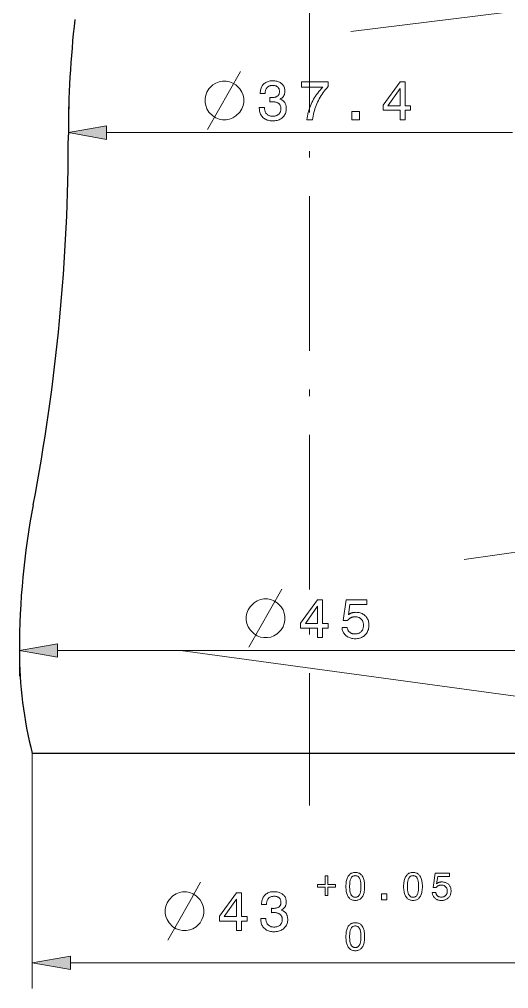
# Model space of a CAD drawing. Extents: x 0 to 297, y 0 to 529.
# Drawn here: x 131.3 to 169.3, y 122 to 197.2 of the extents above; entities that cross this region are included whole.
import ezdxf

# ---------------------------------------------------------------- set-up
doc = ezdxf.new("R2010")
doc.units = 0
doc.linetypes.add('DASHDOT', pattern=[18.5, 12, -3, 0.5, -3])

msp = doc.modelspace()

# ---------------------------------------------------------------- linework, layer by layer
at = {"color": 7, "linetype": 'DASHDOT', "lineweight": 13}
msp.add_line((153.811, 368.463), (153.811, 136.208), dxfattribs=at)
at = {"color": 7, "lineweight": 13, "ltscale": 0.30114}
msp.add_line((168.97, 197.727), (157.016, 196.242), dxfattribs=at)
at = {"color": 7, "lineweight": 13, "ltscale": 0.054256}
msp.add_line((135.111, 188.23), (135.111, 190.401), dxfattribs=at)
at = {"color": 7, "lineweight": 13}
for p, q in [((138.066, 188.401), (169.557, 188.401)), ((134.266, 148.224), (173.357, 148.224)), ((143.811, 148.23), (176.012, 143.831)), ((135.266, 123.996), (172.357, 123.996))]:
    msp.add_line(p, q, dxfattribs=at)
at = {"color": 7, "lineweight": 13, "ltscale": 0.25}
msp.add_line((165.81, 155.29), (175.71, 156.702), dxfattribs=at)
at = {"color": 7, "lineweight": 13, "ltscale": 0.050157}
msp.add_line((131.311, 148.23), (131.311, 146.224), dxfattribs=at)
at = {"color": 7, "lineweight": 13, "ltscale": 0.455856}
msp.add_line((132.311, 140.23), (132.311, 121.996), dxfattribs=at)
at = {"color": 7, "lineweight": 30}
for p, q in [((175.311, 140.23), (132.311, 140.23)), ((175.261, 140.23), (132.361, 140.23))]:
    msp.add_line(p, q, dxfattribs=at)
at = {"color": 7, "lineweight": 13}
for points in [[(145.913, 188.651), (147.613, 191.651), (148.463, 193.151)], [(149.112, 148.474), (150.812, 151.474), (151.662, 152.974)], [(142.823, 125.746), (144.523, 128.746), (145.373, 130.246)]]:
    msp.add_lwpolyline(points, dxfattribs=at)
for points in [[(147.363, 192.401), (147.063, 192.401), (146.813, 192.351), (146.563, 192.251), (146.313, 192.101), (146.013, 191.801), (145.863, 191.551), (145.763, 191.301), (145.713, 191.051), (145.713, 190.751), (145.763, 190.501), (145.863, 190.251), (146.013, 190.001), (146.313, 189.701), (146.563, 189.551), (146.813, 189.451), (147.063, 189.401), (147.363, 189.401), (147.613, 189.451), (147.863, 189.551), (148.113, 189.701), (148.413, 190.001), (148.563, 190.251), (148.663, 190.501), (148.713, 190.751), (148.713, 191.051), (148.663, 191.301), (148.563, 191.551), (148.413, 191.801), (148.113, 192.101), (147.863, 192.251), (147.613, 192.351)], [(149.923, 190.341), (150.322, 190.341), (150.325, 190.279), (150.331, 190.22), (150.34, 190.164), (150.353, 190.111), (150.368, 190.06), (150.387, 190.013), (150.41, 189.968), (150.435, 189.926), (150.464, 189.887), (150.496, 189.851), (150.531, 189.818), (150.568, 189.788), (150.608, 189.762), (150.651, 189.739), (150.697, 189.72), (150.745, 189.705), (150.796, 189.692), (150.85, 189.684), (150.906, 189.679), (150.965, 189.677), (151.023, 189.678), (151.078, 189.683), (151.131, 189.691), (151.181, 189.702), (151.229, 189.716), (151.274, 189.734), (151.317, 189.754), (151.357, 189.778), (151.394, 189.805), (151.43, 189.835), (151.462, 189.868), (151.491, 189.903), (151.516, 189.94), (151.538, 189.98), (151.557, 190.023), (151.572, 190.067), (151.584, 190.114), (151.593, 190.163), (151.598, 190.215), (151.599, 190.269), (151.598, 190.318), (151.593, 190.365), (151.584, 190.41), (151.573, 190.452), (151.557, 190.492), (151.539, 190.53), (151.517, 190.566), (151.492, 190.6), (151.464, 190.631), (151.432, 190.66), (151.397, 190.687), (151.359, 190.711), (151.319, 190.732), (151.276, 190.75), (151.23, 190.765), (151.182, 190.778), (151.131, 190.788), (151.077, 190.795), (151.02, 190.799), (150.961, 190.8), (150.952, 190.8), (150.944, 190.8), (150.935, 190.8), (150.926, 190.8), (150.917, 190.8), (150.908, 190.8), (150.9, 190.799), (150.89, 190.799), (150.881, 190.799), (150.872, 190.798), (150.862, 190.798), (150.852, 190.797), (150.842, 190.797), (150.83, 190.796), (150.818, 190.796), (150.806, 190.795), (150.793, 190.794), (150.779, 190.794), (150.765, 190.793), (150.75, 190.792), (150.75, 191.131), (150.759, 191.131), (150.768, 191.131), (150.777, 191.13), (150.786, 191.13), (150.795, 191.13), (150.804, 191.129), (150.813, 191.129), (150.821, 191.129), (150.83, 191.129), (150.838, 191.128), (150.847, 191.128), (150.855, 191.128), (150.863, 191.128), (150.871, 191.128), (150.879, 191.128), (150.887, 191.127), (150.894, 191.127), (150.902, 191.127), (150.909, 191.127), (150.916, 191.127), (150.973, 191.128), (151.027, 191.132), (151.077, 191.138), (151.125, 191.146), (151.17, 191.156), (151.211, 191.169), (151.25, 191.184), (151.285, 191.201), (151.318, 191.22), (151.347, 191.242), (151.374, 191.266), (151.398, 191.293), (151.419, 191.322), (151.437, 191.353), (151.453, 191.387), (151.465, 191.424), (151.475, 191.462), (151.482, 191.504), (151.486, 191.547), (151.488, 191.593), (151.486, 191.638), (151.482, 191.68), (151.475, 191.72), (151.466, 191.758), (151.454, 191.795), (151.439, 191.828), (151.421, 191.86), (151.401, 191.89), (151.378, 191.918), (151.352, 191.943), (151.323, 191.966), (151.293, 191.987), (151.259, 192.005), (151.224, 192.021), (151.186, 192.035), (151.146, 192.046), (151.103, 192.054), (151.058, 192.061), (151.01, 192.064), (150.961, 192.065), (150.905, 192.064), (150.851, 192.059), (150.801, 192.051), (150.753, 192.039), (150.708, 192.025), (150.666, 192.007), (150.627, 191.986), (150.59, 191.962), (150.556, 191.934), (150.525, 191.903), (150.497, 191.869), (150.472, 191.832), (150.449, 191.792), (150.43, 191.749), (150.414, 191.703), (150.4, 191.654), (150.39, 191.601), (150.383, 191.546), (150.378, 191.488), (150.377, 191.427), (149.993, 191.427), (149.993, 191.456), (149.995, 191.542), (150.003, 191.625), (150.016, 191.704), (150.034, 191.78), (150.057, 191.852), (150.085, 191.92), (150.118, 191.985), (150.157, 192.046), (150.2, 192.104), (150.249, 192.158), (150.302, 192.208), (150.359, 192.252), (150.419, 192.292), (150.482, 192.325), (150.55, 192.354), (150.621, 192.378), (150.695, 192.396), (150.773, 192.409), (150.854, 192.417), (150.94, 192.42), (151.029, 192.417), (151.115, 192.411), (151.197, 192.4), (151.274, 192.386), (151.347, 192.366), (151.417, 192.343), (151.482, 192.315), (151.543, 192.283), (151.599, 192.247), (151.652, 192.207), (151.7, 192.162), (151.743, 192.115), (151.781, 192.064), (151.814, 192.009), (151.842, 191.952), (151.865, 191.89), (151.882, 191.826), (151.895, 191.758), (151.903, 191.687), (151.905, 191.612), (151.904, 191.569), (151.901, 191.528), (151.896, 191.488), (151.89, 191.449), (151.881, 191.411), (151.871, 191.374), (151.858, 191.339), (151.844, 191.305), (151.827, 191.273), (151.809, 191.241), (151.789, 191.211), (151.767, 191.182), (151.743, 191.155), (151.718, 191.13), (151.69, 191.106), (151.661, 191.083), (151.63, 191.062), (151.597, 191.042), (151.562, 191.024), (151.526, 191.007), (151.573, 190.988), (151.618, 190.968), (151.661, 190.945), (151.701, 190.92), (151.739, 190.894), (151.774, 190.865), (151.808, 190.835), (151.839, 190.802), (151.867, 190.767), (151.893, 190.731), (151.917, 190.693), (151.939, 190.652), (151.957, 190.611), (151.974, 190.567), (151.988, 190.522), (151.999, 190.475), (152.008, 190.426), (152.014, 190.375), (152.018, 190.323), (152.019, 190.269), (152.016, 190.184), (152.007, 190.103), (151.992, 190.025), (151.972, 189.951), (151.945, 189.88), (151.913, 189.812), (151.874, 189.748), (151.83, 189.687), (151.78, 189.63), (151.724, 189.576), (151.663, 189.526), (151.598, 189.481), (151.529, 189.442), (151.457, 189.408), (151.38, 189.38), (151.3, 189.356), (151.216, 189.338), (151.127, 189.325), (151.035, 189.317), (150.94, 189.314), (150.849, 189.317), (150.762, 189.325), (150.678, 189.339), (150.598, 189.358), (150.523, 189.382), (150.451, 189.412), (150.382, 189.447), (150.318, 189.488), (150.257, 189.534), (150.2, 189.586), (150.147, 189.642), (150.1, 189.702), (150.059, 189.766), (150.023, 189.833), (149.992, 189.903), (149.968, 189.978), (149.948, 190.056), (149.934, 190.137), (149.926, 190.223), (149.923, 190.311)], [(153.611, 189.401), (153.632, 189.544), (153.658, 189.686), (153.687, 189.825), (153.721, 189.963), (153.758, 190.099), (153.8, 190.232), (153.846, 190.364), (153.896, 190.494), (153.95, 190.621), (154.008, 190.747), (154.07, 190.871), (154.137, 190.994), (154.209, 191.116), (154.285, 191.236), (154.366, 191.356), (154.452, 191.475), (154.542, 191.593), (154.636, 191.709), (154.736, 191.825), (154.84, 191.939), (153.2, 191.939), (153.2, 192.333), (155.255, 192.333), (155.255, 191.975), (155.155, 191.863), (155.059, 191.749), (154.967, 191.633), (154.879, 191.516), (154.795, 191.397), (154.716, 191.277), (154.641, 191.154), (154.57, 191.03), (154.504, 190.905), (154.441, 190.777), (154.383, 190.648), (154.329, 190.517), (154.279, 190.384), (154.233, 190.249), (154.192, 190.113), (154.155, 189.974), (154.121, 189.834), (154.092, 189.691), (154.068, 189.547), (154.047, 189.401)], [(160.844, 189.401), (160.844, 190.143), (159.526, 190.143), (159.526, 190.522), (160.84, 192.333), (161.232, 192.333), (161.232, 190.488), (161.66, 190.488), (161.66, 190.143), (161.232, 190.143), (161.232, 189.401)], [(159.889, 190.488), (160.844, 190.488), (160.844, 191.831)], [(157.11, 189.401), (157.11, 190.044), (157.707, 190.044), (157.707, 189.401)], [(138.066, 188.922), (135.111, 188.401), (138.066, 187.88)], [(150.562, 152.224), (150.262, 152.224), (150.012, 152.174), (149.762, 152.074), (149.512, 151.924), (149.212, 151.624), (149.062, 151.374), (148.962, 151.124), (148.912, 150.874), (148.912, 150.574), (148.962, 150.324), (149.062, 150.074), (149.212, 149.824), (149.512, 149.524), (149.762, 149.374), (150.012, 149.274), (150.262, 149.224), (150.562, 149.224), (150.812, 149.274), (151.062, 149.374), (151.312, 149.524), (151.612, 149.824), (151.762, 150.074), (151.862, 150.324), (151.912, 150.574), (151.912, 150.874), (151.862, 151.124), (151.762, 151.374), (151.612, 151.624), (151.312, 151.924), (151.062, 152.074), (150.812, 152.174)], [(154.449, 149.224), (154.449, 149.966), (153.131, 149.966), (153.131, 150.346), (154.445, 152.157), (154.837, 152.157), (154.837, 150.312), (155.265, 150.312), (155.265, 149.966), (154.837, 149.966), (154.837, 149.224)], [(156.34, 150.006), (156.741, 150.006), (156.749, 149.96), (156.76, 149.917), (156.773, 149.875), (156.789, 149.835), (156.807, 149.798), (156.828, 149.762), (156.851, 149.729), (156.877, 149.697), (156.905, 149.668), (156.936, 149.64), (156.968, 149.615), (157.003, 149.593), (157.039, 149.573), (157.077, 149.556), (157.117, 149.542), (157.158, 149.53), (157.201, 149.521), (157.246, 149.514), (157.293, 149.51), (157.341, 149.509), (157.4, 149.511), (157.457, 149.516), (157.512, 149.525), (157.564, 149.538), (157.613, 149.555), (157.661, 149.575), (157.706, 149.599), (157.748, 149.626), (157.788, 149.657), (157.826, 149.692), (157.861, 149.73), (157.892, 149.77), (157.92, 149.813), (157.944, 149.857), (157.964, 149.905), (157.98, 149.954), (157.993, 150.006), (158.002, 150.06), (158.008, 150.116), (158.01, 150.175), (158.008, 150.235), (158.002, 150.292), (157.993, 150.347), (157.981, 150.4), (157.964, 150.45), (157.944, 150.497), (157.921, 150.542), (157.894, 150.584), (157.863, 150.624), (157.828, 150.662), (157.791, 150.696), (157.751, 150.727), (157.708, 150.754), (157.663, 150.778), (157.616, 150.798), (157.566, 150.814), (157.514, 150.827), (157.459, 150.836), (157.401, 150.841), (157.341, 150.843), (157.307, 150.843), (157.273, 150.84), (157.239, 150.837), (157.206, 150.832), (157.174, 150.826), (157.142, 150.818), (157.111, 150.809), (157.081, 150.799), (157.051, 150.787), (157.022, 150.774), (156.993, 150.759), (156.966, 150.743), (156.939, 150.726), (156.912, 150.707), (156.887, 150.687), (156.862, 150.666), (156.838, 150.643), (156.815, 150.619), (156.792, 150.594), (156.77, 150.567), (156.426, 150.567), (156.663, 152.157), (158.265, 152.157), (158.265, 151.802), (156.951, 151.802), (156.831, 150.995), (156.853, 151.014), (156.876, 151.031), (156.899, 151.048), (156.923, 151.064), (156.948, 151.079), (156.974, 151.093), (157.001, 151.106), (157.028, 151.118), (157.056, 151.129), (157.085, 151.139), (157.115, 151.149), (157.145, 151.157), (157.175, 151.165), (157.207, 151.171), (157.238, 151.177), (157.271, 151.181), (157.303, 151.185), (157.337, 151.187), (157.37, 151.188), (157.405, 151.189), (157.495, 151.186), (157.582, 151.178), (157.665, 151.164), (157.745, 151.145), (157.821, 151.12), (157.894, 151.09), (157.963, 151.055), (158.028, 151.014), (158.09, 150.967), (158.148, 150.915), (158.201, 150.858), (158.249, 150.798), (158.291, 150.735), (158.328, 150.668), (158.359, 150.598), (158.384, 150.525), (158.404, 150.448), (158.418, 150.367), (158.426, 150.283), (158.429, 150.196), (158.426, 150.103), (158.417, 150.014), (158.402, 149.929), (158.381, 149.847), (158.355, 149.769), (158.322, 149.694), (158.283, 149.623), (158.238, 149.555), (158.188, 149.491), (158.131, 149.431), (158.069, 149.375), (158.004, 149.325), (157.936, 149.281), (157.863, 149.243), (157.788, 149.211), (157.708, 149.185), (157.625, 149.164), (157.538, 149.149), (157.448, 149.141), (157.354, 149.138), (157.271, 149.14), (157.19, 149.147), (157.113, 149.159), (157.038, 149.176), (156.966, 149.197), (156.897, 149.224), (156.832, 149.255), (156.768, 149.291), (156.708, 149.331), (156.651, 149.377), (156.598, 149.426), (156.549, 149.479), (156.506, 149.534), (156.467, 149.592), (156.434, 149.654), (156.405, 149.718), (156.381, 149.786), (156.363, 149.856), (156.349, 149.93)], [(153.494, 150.312), (154.449, 150.312), (154.449, 151.655)], [(134.266, 148.745), (131.311, 148.224), (134.266, 147.703)], [(156.642, 129.92), (156.644, 130.024), (156.65, 130.123), (156.659, 130.217), (156.672, 130.306), (156.689, 130.389), (156.709, 130.468), (156.733, 130.541), (156.761, 130.61), (156.793, 130.673), (156.828, 130.731), (156.867, 130.784), (156.909, 130.831), (156.955, 130.873), (157.004, 130.909), (157.056, 130.94), (157.112, 130.965), (157.172, 130.984), (157.234, 130.998), (157.3, 131.007), (157.37, 131.009), (157.44, 131.007), (157.506, 130.998), (157.569, 130.985), (157.629, 130.965), (157.685, 130.94), (157.737, 130.91), (157.786, 130.874), (157.831, 130.833), (157.873, 130.786), (157.912, 130.733), (157.947, 130.676), (157.978, 130.613), (158.006, 130.544), (158.03, 130.471), (158.05, 130.392), (158.066, 130.308), (158.079, 130.219), (158.088, 130.125), (158.094, 130.025), (158.096, 129.92), (158.094, 129.816), (158.088, 129.716), (158.079, 129.622), (158.066, 129.534), (158.05, 129.45), (158.03, 129.372), (158.006, 129.298), (157.978, 129.23), (157.947, 129.168), (157.912, 129.11), (157.873, 129.058), (157.831, 129.011), (157.786, 128.97), (157.737, 128.934), (157.685, 128.904), (157.629, 128.88), (157.569, 128.86), (157.506, 128.847), (157.44, 128.838), (157.37, 128.836), (157.3, 128.838), (157.234, 128.847), (157.172, 128.86), (157.112, 128.88), (157.056, 128.905), (157.004, 128.935), (156.955, 128.971), (156.909, 129.012), (156.867, 129.059), (156.828, 129.112), (156.793, 129.169), (156.761, 129.232), (156.733, 129.3), (156.709, 129.373), (156.689, 129.452), (156.672, 129.535), (156.659, 129.624), (156.65, 129.717), (156.644, 129.816)], [(161.12, 129.92), (161.121, 130.024), (161.127, 130.123), (161.136, 130.217), (161.149, 130.306), (161.166, 130.389), (161.186, 130.468), (161.211, 130.541), (161.239, 130.61), (161.27, 130.673), (161.305, 130.731), (161.344, 130.784), (161.387, 130.831), (161.432, 130.873), (161.481, 130.909), (161.534, 130.94), (161.59, 130.965), (161.649, 130.984), (161.712, 130.998), (161.778, 131.007), (161.847, 131.009), (161.917, 131.007), (161.984, 130.998), (162.046, 130.985), (162.106, 130.965), (162.162, 130.94), (162.214, 130.91), (162.263, 130.874), (162.309, 130.833), (162.351, 130.786), (162.389, 130.733), (162.424, 130.676), (162.456, 130.613), (162.483, 130.544), (162.507, 130.471), (162.527, 130.392), (162.544, 130.308), (162.557, 130.219), (162.566, 130.125), (162.571, 130.025), (162.573, 129.92), (162.571, 129.816), (162.566, 129.716), (162.557, 129.622), (162.544, 129.534), (162.527, 129.45), (162.507, 129.372), (162.483, 129.298), (162.456, 129.23), (162.424, 129.168), (162.389, 129.11), (162.351, 129.058), (162.309, 129.011), (162.263, 128.97), (162.214, 128.934), (162.162, 128.904), (162.106, 128.88), (162.046, 128.86), (161.984, 128.847), (161.917, 128.838), (161.847, 128.836), (161.778, 128.838), (161.712, 128.847), (161.649, 128.86), (161.59, 128.88), (161.534, 128.905), (161.481, 128.935), (161.432, 128.971), (161.387, 129.012), (161.344, 129.059), (161.305, 129.112), (161.27, 129.169), (161.239, 129.232), (161.211, 129.3), (161.186, 129.373), (161.166, 129.452), (161.149, 129.535), (161.136, 129.624), (161.127, 129.717), (161.121, 129.816)], [(163.338, 129.444), (163.618, 129.444), (163.624, 129.412), (163.631, 129.381), (163.641, 129.352), (163.652, 129.324), (163.665, 129.298), (163.679, 129.273), (163.695, 129.249), (163.713, 129.227), (163.733, 129.207), (163.754, 129.188), (163.777, 129.17), (163.801, 129.154), (163.827, 129.141), (163.853, 129.129), (163.881, 129.118), (163.91, 129.11), (163.94, 129.104), (163.972, 129.099), (164.005, 129.096), (164.039, 129.095), (164.08, 129.097), (164.12, 129.101), (164.158, 129.107), (164.194, 129.116), (164.229, 129.127), (164.262, 129.142), (164.294, 129.158), (164.323, 129.178), (164.351, 129.199), (164.378, 129.224), (164.402, 129.25), (164.424, 129.278), (164.443, 129.308), (164.46, 129.339), (164.474, 129.372), (164.486, 129.407), (164.495, 129.443), (164.501, 129.481), (164.505, 129.521), (164.506, 129.562), (164.505, 129.604), (164.501, 129.644), (164.495, 129.682), (164.486, 129.719), (164.475, 129.754), (164.461, 129.787), (164.444, 129.819), (164.425, 129.848), (164.404, 129.876), (164.379, 129.903), (164.353, 129.927), (164.325, 129.948), (164.295, 129.967), (164.264, 129.984), (164.231, 129.998), (164.196, 130.009), (164.159, 130.018), (164.121, 130.024), (164.08, 130.028), (164.039, 130.03), (164.014, 130.029), (163.99, 130.028), (163.967, 130.025), (163.944, 130.022), (163.921, 130.017), (163.899, 130.012), (163.878, 130.006), (163.856, 129.998), (163.835, 129.99), (163.815, 129.981), (163.795, 129.971), (163.776, 129.959), (163.757, 129.947), (163.738, 129.934), (163.72, 129.92), (163.703, 129.905), (163.686, 129.89), (163.67, 129.873), (163.654, 129.855), (163.639, 129.836), (163.398, 129.836), (163.563, 130.949), (164.685, 130.949), (164.685, 130.701), (163.766, 130.701), (163.681, 130.136), (163.697, 130.149), (163.713, 130.161), (163.729, 130.173), (163.746, 130.184), (163.764, 130.194), (163.782, 130.204), (163.8, 130.213), (163.819, 130.222), (163.839, 130.23), (163.859, 130.237), (163.88, 130.243), (163.901, 130.249), (163.922, 130.255), (163.944, 130.259), (163.966, 130.263), (163.989, 130.266), (164.012, 130.268), (164.035, 130.27), (164.059, 130.271), (164.083, 130.272), (164.146, 130.27), (164.207, 130.264), (164.265, 130.254), (164.321, 130.241), (164.374, 130.224), (164.425, 130.202), (164.473, 130.178), (164.519, 130.149), (164.562, 130.116), (164.603, 130.08), (164.64, 130.04), (164.674, 129.998), (164.704, 129.954), (164.729, 129.907), (164.751, 129.858), (164.769, 129.806), (164.782, 129.753), (164.792, 129.696), (164.798, 129.638), (164.8, 129.576), (164.798, 129.512), (164.792, 129.449), (164.781, 129.389), (164.767, 129.332), (164.748, 129.277), (164.725, 129.225), (164.698, 129.175), (164.666, 129.128), (164.631, 129.083), (164.591, 129.041), (164.548, 129.002), (164.503, 128.967), (164.455, 128.936), (164.404, 128.909), (164.351, 128.887), (164.295, 128.868), (164.237, 128.854), (164.176, 128.844), (164.113, 128.838), (164.047, 128.836), (163.989, 128.837), (163.933, 128.842), (163.879, 128.851), (163.826, 128.862), (163.776, 128.878), (163.728, 128.896), (163.682, 128.918), (163.638, 128.943), (163.595, 128.971), (163.555, 129.003), (163.518, 129.038), (163.484, 129.074), (163.454, 129.113), (163.427, 129.154), (163.403, 129.197), (163.383, 129.242), (163.366, 129.289), (163.353, 129.339), (163.344, 129.39)], [(155.026, 130.733), (155.237, 130.733), (155.237, 130.078), (155.833, 130.078), (155.833, 129.869), (155.237, 129.869), (155.237, 129.213), (155.026, 129.213), (155.026, 129.869), (154.427, 129.869), (154.427, 130.078), (155.026, 130.078)], [(156.931, 129.92), (156.932, 129.836), (156.936, 129.756), (156.941, 129.681), (156.948, 129.61), (156.958, 129.545), (156.97, 129.483), (156.983, 129.427), (156.999, 129.375), (157.017, 129.328), (157.038, 129.285), (157.06, 129.247), (157.085, 129.212), (157.112, 129.182), (157.142, 129.156), (157.174, 129.134), (157.208, 129.116), (157.245, 129.102), (157.284, 129.092), (157.326, 129.086), (157.37, 129.084), (157.414, 129.086), (157.456, 129.092), (157.495, 129.102), (157.532, 129.115), (157.566, 129.133), (157.598, 129.155), (157.627, 129.181), (157.654, 129.211), (157.679, 129.245), (157.701, 129.283), (157.721, 129.325), (157.738, 129.372), (157.754, 129.424), (157.768, 129.48), (157.779, 129.542), (157.788, 129.608), (157.796, 129.679), (157.801, 129.755), (157.804, 129.835), (157.805, 129.92), (157.804, 130.006), (157.801, 130.087), (157.796, 130.163), (157.788, 130.234), (157.779, 130.3), (157.768, 130.361), (157.754, 130.418), (157.738, 130.47), (157.721, 130.517), (157.701, 130.559), (157.679, 130.597), (157.654, 130.631), (157.627, 130.661), (157.598, 130.687), (157.566, 130.709), (157.532, 130.727), (157.495, 130.741), (157.456, 130.751), (157.414, 130.757), (157.37, 130.759), (157.326, 130.757), (157.284, 130.75), (157.245, 130.74), (157.208, 130.726), (157.174, 130.708), (157.142, 130.686), (157.112, 130.66), (157.085, 130.63), (157.06, 130.595), (157.038, 130.557), (157.017, 130.514), (156.999, 130.467), (156.983, 130.415), (156.97, 130.359), (156.958, 130.297), (156.948, 130.231), (156.941, 130.16), (156.936, 130.085), (156.932, 130.005)], [(161.409, 129.92), (161.41, 129.836), (161.413, 129.756), (161.418, 129.681), (161.426, 129.61), (161.435, 129.545), (161.447, 129.483), (161.461, 129.427), (161.477, 129.375), (161.495, 129.328), (161.515, 129.285), (161.537, 129.247), (161.562, 129.212), (161.59, 129.182), (161.619, 129.156), (161.651, 129.134), (161.686, 129.116), (161.722, 129.102), (161.762, 129.092), (161.803, 129.086), (161.847, 129.084), (161.891, 129.086), (161.933, 129.092), (161.972, 129.102), (162.009, 129.115), (162.044, 129.133), (162.075, 129.155), (162.105, 129.181), (162.132, 129.211), (162.156, 129.245), (162.178, 129.283), (162.198, 129.325), (162.216, 129.372), (162.231, 129.424), (162.245, 129.48), (162.256, 129.542), (162.266, 129.608), (162.273, 129.679), (162.278, 129.755), (162.281, 129.835), (162.282, 129.92), (162.281, 130.006), (162.278, 130.087), (162.273, 130.163), (162.266, 130.234), (162.256, 130.3), (162.245, 130.361), (162.231, 130.418), (162.216, 130.47), (162.198, 130.517), (162.178, 130.559), (162.156, 130.597), (162.132, 130.631), (162.105, 130.661), (162.075, 130.687), (162.044, 130.709), (162.009, 130.727), (161.972, 130.741), (161.933, 130.751), (161.891, 130.757), (161.847, 130.759), (161.803, 130.757), (161.762, 130.75), (161.722, 130.74), (161.686, 130.726), (161.651, 130.708), (161.619, 130.686), (161.59, 130.66), (161.562, 130.63), (161.537, 130.595), (161.515, 130.557), (161.495, 130.514), (161.477, 130.467), (161.461, 130.415), (161.447, 130.359), (161.435, 130.297), (161.426, 130.231), (161.418, 130.16), (161.413, 130.085), (161.41, 130.005)], [(144.273, 129.496), (143.973, 129.496), (143.723, 129.446), (143.473, 129.346), (143.223, 129.196), (142.923, 128.896), (142.773, 128.646), (142.673, 128.396), (142.623, 128.146), (142.623, 127.846), (142.673, 127.596), (142.773, 127.346), (142.923, 127.096), (143.223, 126.796), (143.473, 126.646), (143.723, 126.546), (143.973, 126.496), (144.273, 126.496), (144.523, 126.546), (144.773, 126.646), (145.023, 126.796), (145.323, 127.096), (145.473, 127.346), (145.573, 127.596), (145.623, 127.846), (145.623, 128.146), (145.573, 128.396), (145.473, 128.646), (145.323, 128.896), (145.023, 129.196), (144.773, 129.346), (144.523, 129.446)], [(148.16, 126.496), (148.16, 127.238), (146.842, 127.238), (146.842, 127.618), (148.156, 129.429), (148.548, 129.429), (148.548, 127.584), (148.976, 127.584), (148.976, 127.238), (148.548, 127.238), (148.548, 126.496)], [(150.032, 127.436), (150.43, 127.436), (150.433, 127.375), (150.439, 127.316), (150.449, 127.259), (150.461, 127.206), (150.477, 127.156), (150.496, 127.108), (150.518, 127.063), (150.544, 127.022), (150.572, 126.982), (150.604, 126.946), (150.639, 126.913), (150.677, 126.884), (150.717, 126.858), (150.76, 126.835), (150.805, 126.816), (150.854, 126.8), (150.905, 126.788), (150.958, 126.779), (151.014, 126.774), (151.073, 126.772), (151.131, 126.774), (151.186, 126.779), (151.239, 126.787), (151.289, 126.798), (151.337, 126.812), (151.382, 126.829), (151.425, 126.85), (151.465, 126.874), (151.503, 126.9), (151.538, 126.93), (151.571, 126.963), (151.599, 126.998), (151.625, 127.036), (151.647, 127.076), (151.666, 127.118), (151.681, 127.163), (151.693, 127.21), (151.701, 127.259), (151.706, 127.311), (151.708, 127.365), (151.706, 127.414), (151.701, 127.461), (151.693, 127.505), (151.681, 127.548), (151.666, 127.588), (151.648, 127.626), (151.626, 127.662), (151.601, 127.695), (151.572, 127.727), (151.54, 127.756), (151.506, 127.782), (151.468, 127.806), (151.428, 127.827), (151.385, 127.846), (151.339, 127.861), (151.29, 127.874), (151.239, 127.883), (151.185, 127.89), (151.129, 127.895), (151.069, 127.896), (151.061, 127.896), (151.052, 127.896), (151.044, 127.896), (151.035, 127.896), (151.026, 127.895), (151.017, 127.895), (151.008, 127.895), (150.999, 127.895), (150.99, 127.894), (150.981, 127.894), (150.971, 127.893), (150.961, 127.893), (150.95, 127.892), (150.939, 127.892), (150.927, 127.891), (150.914, 127.891), (150.901, 127.89), (150.888, 127.889), (150.873, 127.888), (150.858, 127.888), (150.858, 128.227), (150.868, 128.227), (150.877, 128.226), (150.886, 128.226), (150.895, 128.225), (150.904, 128.225), (150.913, 128.225), (150.921, 128.225), (150.93, 128.224), (150.938, 128.224), (150.947, 128.224), (150.955, 128.224), (150.964, 128.223), (150.972, 128.223), (150.98, 128.223), (150.988, 128.223), (150.995, 128.223), (151.003, 128.223), (151.01, 128.223), (151.018, 128.223), (151.025, 128.223), (151.082, 128.224), (151.135, 128.227), (151.186, 128.233), (151.234, 128.241), (151.278, 128.252), (151.32, 128.264), (151.358, 128.279), (151.394, 128.296), (151.427, 128.316), (151.456, 128.338), (151.483, 128.362), (151.507, 128.388), (151.528, 128.418), (151.546, 128.449), (151.561, 128.483), (151.574, 128.519), (151.584, 128.558), (151.591, 128.599), (151.595, 128.643), (151.596, 128.689), (151.595, 128.733), (151.591, 128.776), (151.584, 128.816), (151.575, 128.854), (151.562, 128.89), (151.547, 128.924), (151.53, 128.956), (151.509, 128.986), (151.486, 129.013), (151.46, 129.039), (151.432, 129.062), (151.401, 129.083), (151.368, 129.101), (151.332, 129.117), (151.295, 129.13), (151.254, 129.141), (151.212, 129.15), (151.166, 129.156), (151.119, 129.16), (151.069, 129.161), (151.013, 129.159), (150.96, 129.154), (150.91, 129.146), (150.862, 129.135), (150.817, 129.12), (150.775, 129.103), (150.735, 129.081), (150.699, 129.057), (150.665, 129.029), (150.634, 128.999), (150.606, 128.965), (150.58, 128.928), (150.558, 128.888), (150.539, 128.844), (150.522, 128.798), (150.509, 128.749), (150.499, 128.697), (150.491, 128.642), (150.487, 128.583), (150.485, 128.522), (150.102, 128.522), (150.102, 128.552), (150.104, 128.638), (150.112, 128.721), (150.125, 128.8), (150.143, 128.875), (150.166, 128.947), (150.194, 129.016), (150.227, 129.081), (150.265, 129.142), (150.309, 129.2), (150.358, 129.254), (150.411, 129.303), (150.467, 129.348), (150.527, 129.387), (150.591, 129.421), (150.658, 129.45), (150.729, 129.473), (150.804, 129.492), (150.882, 129.505), (150.963, 129.513), (151.048, 129.515), (151.138, 129.513), (151.224, 129.507), (151.305, 129.496), (151.383, 129.481), (151.456, 129.462), (151.525, 129.438), (151.59, 129.411), (151.651, 129.379), (151.708, 129.343), (151.761, 129.302), (151.809, 129.258), (151.852, 129.21), (151.89, 129.159), (151.923, 129.105), (151.95, 129.047), (151.973, 128.986), (151.991, 128.921), (152.004, 128.854), (152.011, 128.782), (152.014, 128.708), (152.013, 128.665), (152.01, 128.623), (152.005, 128.583), (151.998, 128.544), (151.99, 128.506), (151.979, 128.47), (151.967, 128.435), (151.952, 128.401), (151.936, 128.368), (151.918, 128.337), (151.898, 128.307), (151.876, 128.278), (151.852, 128.251), (151.826, 128.225), (151.799, 128.201), (151.77, 128.179), (151.739, 128.157), (151.706, 128.138), (151.671, 128.119), (151.634, 128.103), (151.682, 128.084), (151.727, 128.063), (151.769, 128.041), (151.809, 128.016), (151.847, 127.989), (151.883, 127.961), (151.916, 127.93), (151.947, 127.898), (151.976, 127.863), (152.002, 127.826), (152.026, 127.788), (152.047, 127.748), (152.066, 127.706), (152.082, 127.663), (152.096, 127.617), (152.107, 127.57), (152.116, 127.521), (152.123, 127.471), (152.126, 127.419), (152.128, 127.365), (152.125, 127.28), (152.116, 127.199), (152.101, 127.121), (152.08, 127.046), (152.054, 126.975), (152.021, 126.908), (151.983, 126.843), (151.939, 126.783), (151.888, 126.725), (151.832, 126.671), (151.771, 126.621), (151.707, 126.577), (151.638, 126.538), (151.565, 126.504), (151.489, 126.475), (151.408, 126.452), (151.324, 126.433), (151.236, 126.42), (151.144, 126.412), (151.048, 126.41), (150.957, 126.412), (150.87, 126.421), (150.787, 126.434), (150.707, 126.453), (150.631, 126.478), (150.559, 126.508), (150.491, 126.543), (150.426, 126.584), (150.365, 126.63), (150.308, 126.682), (150.256, 126.738), (150.209, 126.798), (150.167, 126.861), (150.131, 126.928), (150.101, 126.999), (150.076, 127.073), (150.057, 127.151), (150.043, 127.233), (150.035, 127.318), (150.032, 127.407)], [(159.4, 128.896), (159.4, 129.346), (159.818, 129.346), (159.818, 128.896)], [(147.205, 127.584), (148.16, 127.584), (148.16, 128.927)], [(156.642, 126.02), (156.644, 126.124), (156.65, 126.223), (156.659, 126.317), (156.672, 126.406), (156.689, 126.489), (156.709, 126.568), (156.733, 126.641), (156.761, 126.71), (156.793, 126.773), (156.828, 126.831), (156.867, 126.884), (156.909, 126.931), (156.955, 126.973), (157.004, 127.009), (157.056, 127.04), (157.112, 127.065), (157.172, 127.084), (157.234, 127.098), (157.3, 127.107), (157.37, 127.109), (157.44, 127.107), (157.506, 127.098), (157.569, 127.085), (157.629, 127.065), (157.685, 127.04), (157.737, 127.01), (157.786, 126.974), (157.831, 126.933), (157.873, 126.886), (157.912, 126.833), (157.947, 126.776), (157.978, 126.713), (158.006, 126.644), (158.03, 126.571), (158.05, 126.492), (158.066, 126.408), (158.079, 126.319), (158.088, 126.225), (158.094, 126.125), (158.096, 126.02), (158.094, 125.916), (158.088, 125.816), (158.079, 125.722), (158.066, 125.634), (158.05, 125.55), (158.03, 125.472), (158.006, 125.398), (157.978, 125.33), (157.947, 125.268), (157.912, 125.21), (157.873, 125.158), (157.831, 125.111), (157.786, 125.07), (157.737, 125.034), (157.685, 125.004), (157.629, 124.98), (157.569, 124.96), (157.506, 124.947), (157.44, 124.938), (157.37, 124.936), (157.3, 124.938), (157.234, 124.947), (157.172, 124.96), (157.112, 124.98), (157.056, 125.005), (157.004, 125.035), (156.955, 125.071), (156.909, 125.112), (156.867, 125.159), (156.828, 125.212), (156.793, 125.269), (156.761, 125.332), (156.733, 125.4), (156.709, 125.473), (156.689, 125.552), (156.672, 125.635), (156.659, 125.724), (156.65, 125.818), (156.644, 125.916)], [(156.931, 126.02), (156.932, 125.936), (156.936, 125.856), (156.941, 125.781), (156.948, 125.71), (156.958, 125.645), (156.97, 125.583), (156.983, 125.527), (156.999, 125.475), (157.017, 125.428), (157.038, 125.385), (157.06, 125.347), (157.085, 125.312), (157.112, 125.282), (157.142, 125.256), (157.174, 125.234), (157.208, 125.216), (157.245, 125.202), (157.284, 125.192), (157.326, 125.186), (157.37, 125.184), (157.414, 125.186), (157.456, 125.192), (157.495, 125.202), (157.532, 125.215), (157.566, 125.233), (157.598, 125.255), (157.627, 125.281), (157.654, 125.311), (157.679, 125.345), (157.701, 125.383), (157.721, 125.425), (157.738, 125.472), (157.754, 125.524), (157.768, 125.58), (157.779, 125.642), (157.788, 125.708), (157.796, 125.779), (157.801, 125.855), (157.804, 125.935), (157.805, 126.02), (157.804, 126.106), (157.801, 126.187), (157.796, 126.263), (157.788, 126.334), (157.779, 126.4), (157.768, 126.461), (157.754, 126.518), (157.738, 126.57), (157.721, 126.617), (157.701, 126.659), (157.679, 126.697), (157.654, 126.731), (157.627, 126.761), (157.598, 126.787), (157.566, 126.809), (157.532, 126.827), (157.495, 126.841), (157.456, 126.851), (157.414, 126.857), (157.37, 126.859), (157.326, 126.857), (157.284, 126.85), (157.245, 126.84), (157.208, 126.826), (157.174, 126.808), (157.142, 126.786), (157.112, 126.76), (157.085, 126.73), (157.06, 126.695), (157.038, 126.657), (157.017, 126.614), (156.999, 126.567), (156.983, 126.515), (156.97, 126.459), (156.958, 126.397), (156.948, 126.331), (156.941, 126.26), (156.936, 126.185), (156.932, 126.105)], [(135.266, 124.517), (132.311, 123.996), (135.266, 123.475)]]:
    msp.add_lwpolyline(points, close=True, dxfattribs=at)
at = {"color": 7, "lineweight": 30}
for centre, radius, start, end in [((215.111, 188.23), 80, 173.57045, 180.00001), ((-17.315, 188.23), 152.426, 349.14638, 360), ((191.311, 148.23), 60, 169.14638, 179.99999), ((163.811, 148.23), 32.5, 180.00001, 194.25002)]:
    msp.add_arc(centre, radius, start, end, dxfattribs=at)
at = {"color": 7, "lineweight": 13}
for points in [[(138.066, 188.922), (135.111, 188.401), (138.066, 188.922), (138.066, 187.88)], [(134.266, 148.745), (131.311, 148.224), (134.266, 148.745), (134.266, 147.703)], [(135.266, 124.517), (132.311, 123.996), (135.266, 124.517), (135.266, 123.475)]]:
    msp.add_solid(points, dxfattribs=at)

doc.saveas('drawing.dxf')
